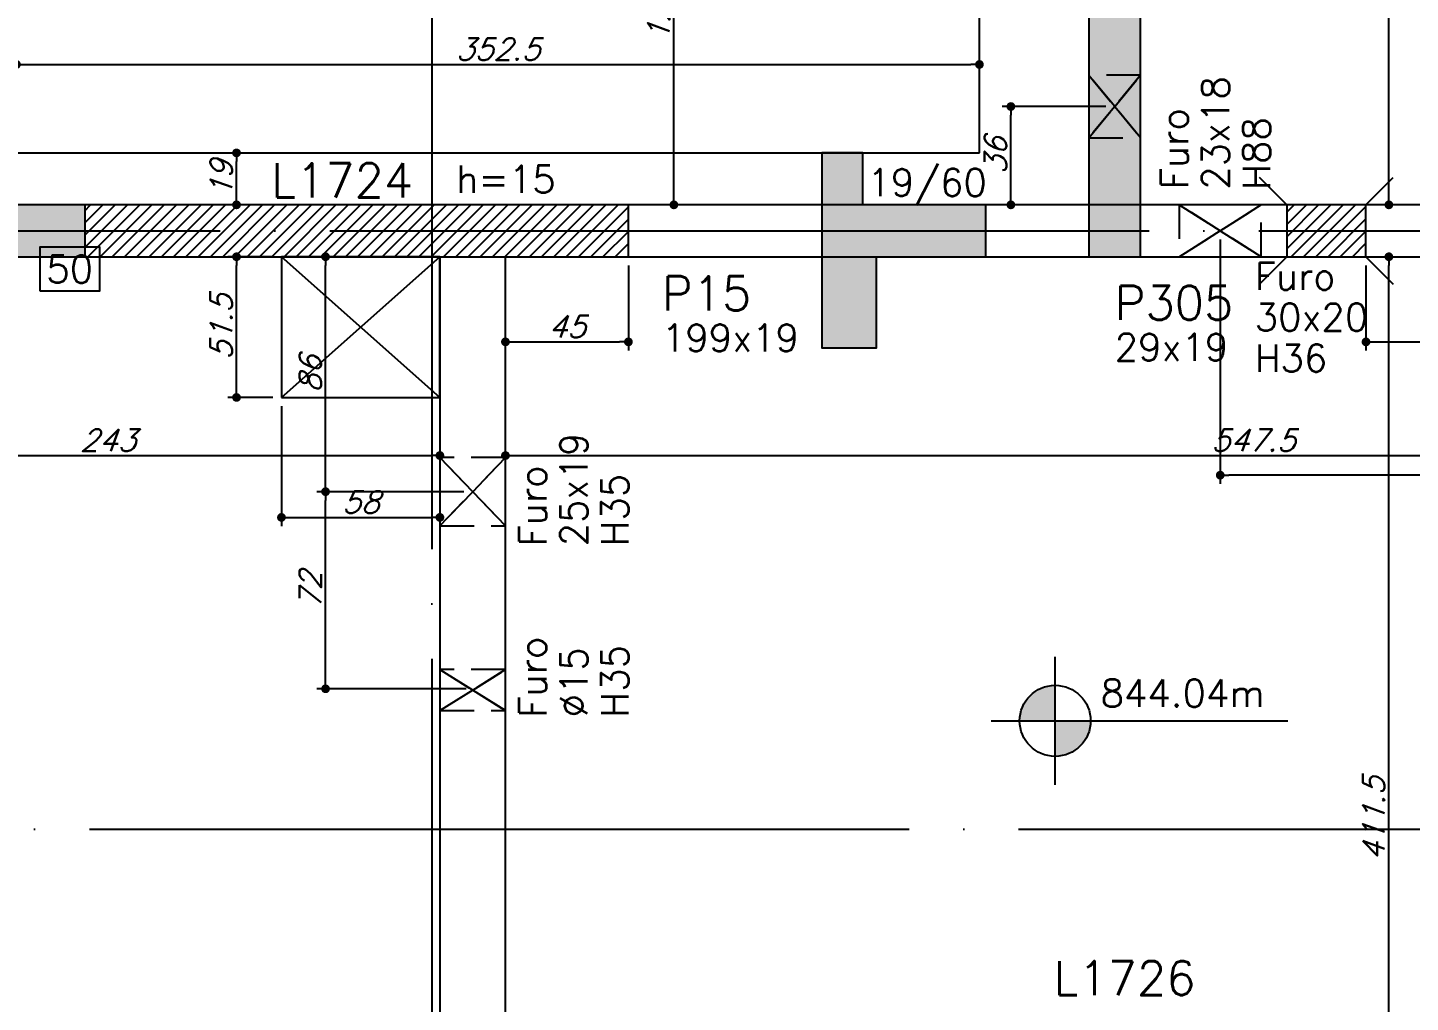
# Model space of a CAD drawing. Header units: millimetres. Extents: x -2368 to 4502, y -2283 to 2217.
# Drawn here: x -1238 to -732, y -78 to 278 of the extents above; entities that cross this region are included whole.
import ezdxf
from ezdxf.enums import TextEntityAlignment as Align

# ---------------------------------------------------------------- set-up
doc = ezdxf.new("R2010")
doc.units = ezdxf.units.MM
doc.header["$LTSCALE"] = 50
doc.linetypes.add('EIXO', pattern=[6.8, 6, -0.4, 0, -0.4])
doc.linetypes.add('HIDDEN', pattern=[0.375, 0.25, -0.125])
for name, color, linetype in [('242', 3, 'Continuous'), ('F-CORTE', 4, 'Continuous'), ('F-COTAS', 106, 'Continuous'), ('F-COTAS ANCORAGEM', 106, 'Continuous'), ('F-COTAS-FUROS VIGA', 50, 'Continuous'), ('F-DESNIVEL-1', 254, 'Continuous'), ('F-EIXO', 12, 'EIXO'), ('F-FURO-PAREDE', 2, 'HIDDEN'), ('F-FURO-PAREDE-TEXTOS', 2, 'Continuous'), ('F-LAJES', 3, 'Continuous'), ('F-LAJES-DIM', 2, 'Continuous'), ('F-LAJES-NOME', 4, 'Continuous'), ('F-NÍVEL-PLANTA', 2, 'Continuous'), ('F-PILARES-DIM', 172, 'Continuous'), ('F-PILARES-HACH', 174, 'Continuous'), ('F-PILARES-N', 170, 'Continuous'), ('F-PILARES-NASCE', 4, 'Continuous'), ('F-PILARES-NOME', 170, 'Continuous'), ('F-PILARES-S', 170, 'Continuous'), ('F-SOLIDO-CORTE', 71, 'Continuous'), ('F-TEXTO', 6, 'Continuous'), ('F-VIGAS', 3, 'Continuous'), ('F-VIGAS-DIM', 2, 'Continuous'), ('F-VÃO', 1, 'Continuous')]:
    doc.layers.add(name, color=color, linetype=linetype)
doc.styles.add('CP-TEXT-INCL', font='romans.shx', dxfattribs={"oblique": 20})
doc.styles.add('MCP', font='romans.shx')
doc.styles.add('ROMANS', font='romans.shx')
doc.dimstyles.new('CP-COTAS-50', dxfattribs={"dimscale": 0.64, "dimtxt": 12.5, "dimasz": 5, "dimexe": 5, "dimexo": 5, "dimgap": 2.5, "dimtad": 1, "dimdec": 1, "dimdsep": 46, "dimtxsty": 'CP-TEXT-INCL', "dimblk1": 'DOT', "dimblk2": 'DOT', "dimsah": 1, "dimcen": 9, "dimclrd": 256, "dimclre": 256, "dimclrt": 256, "dimadec": 0, "dimazin": 0, "dimtfac": 1, "dimtdec": 1, "dimtmove": 2, "dimatfit": 3, "dimldrblk": 'DOT', "dimfxl": 0, "dimtolj": 1, "dimarcsym": 0})

# ---------------------------------------------------------------- blocks, each defined once
blk = doc.blocks.new('*U5')
at = {"layer": 'F-VIGAS-DIM', "color": 1}
blk.add_lwpolyline([(0, 0), (22, 0), (22, 16), (0, 16)], close=True, dxfattribs=at)
at = {"layer": 'F-VIGAS-DIM', "style": 'MCP'}
blk.add_attdef('DIM', text='', height=10, dxfattribs=at).set_placement((11, 8), align=Align.MIDDLE_CENTER)
blk = doc.blocks.new('Nível - Planta')
at = {"layer": 'F-NÍVEL-PLANTA'}
h = blk.add_hatch(color=71, dxfattribs=at)
h.paths.add_polyline_path([(0, 0), (0, 0.26, 0.414214), (-0.26, 0)])
h.paths.add_polyline_path([(0.26, 0), (0, 0), (0, -0.26, 0.414214)])
for p, q in [((0, -0.469), (0, 0.469)), ((-0.469, 0), (1.704, 0))]:
    blk.add_line(p, q, dxfattribs=at)
blk.add_circle((0, 0), 0.26, dxfattribs=at)
at = {"layer": 'F-TEXTO', "color": 3, "style": 'MCP'}
blk.add_attdef('NÍVEL', (0.333, 0.102), '', height=0.2, dxfattribs=at)
blk = doc.blocks.new('*U14')
at = {"layer": 'F-EIXO'}
blk.add_line((0, 0), (4945.5, 0), dxfattribs=at)
at = {"layer": 'F-TEXTO', "style": 'ROMANS'}
blk.add_attdef('EIXO', text='', height=17.5, dxfattribs=at).set_placement((-28.21, 0), align=Align.MIDDLE_CENTER)
blk = doc.blocks.new('*U21')
at = {"layer": 'F-EIXO'}
blk.add_line((0, 0), (0, -2728.58), dxfattribs=at)
at = {"layer": 'F-TEXTO', "style": 'ROMANS'}
blk.add_attdef('EIXO', text='', height=17.5, rotation=360, dxfattribs=at).set_placement((0, 28.21), align=Align.MIDDLE_CENTER)
blk = doc.blocks.new('*U13')
at = {"layer": 'F-EIXO'}
blk.add_line((0, 0), (4857.5, 0), dxfattribs=at)
at = {"layer": 'F-TEXTO', "style": 'ROMANS'}
blk.add_attdef('EIXO', text='', height=17.5, dxfattribs=at).set_placement((-28.21, 0), align=Align.MIDDLE_CENTER)
blk = doc.blocks.new('_DOT')
at = {"color": 0, "linetype": 'ByBlock'}
blk.add_line((-0.5, 0), (-1, 0), dxfattribs=at)
at = {"color": 0, "linetype": 'ByBlock', "const_width": 0.5}
blk.add_lwpolyline([(-0.25, 0, 1), (0.25, 0, 1)], format="xyb", close=True, dxfattribs=at)
blk = doc.blocks.new('*D34')
at = {"layer": 'DEFPOINTS', "color": 0, "transparency": 16777216}
for p in [(-1330, 121.73), (-1087, 121.73), (-1087, 121.73)]:
    blk.add_point(p, dxfattribs=at)
at = {"layer": 'F-COTAS', "lineweight": -2, "transparency": 16777216}
blk.add_line((-1326.8, 121.73), (-1090.2, 121.73), dxfattribs=at)
at = {"layer": 'F-COTAS', "lineweight": -2, "transparency": 16777216, "xscale": 3.2, "yscale": 3.2, "zscale": 3.2, "rotation": 180}
blk.add_blockref('_DOT', (-1330, 121.73), dxfattribs=at)
at = {"layer": 'F-COTAS', "lineweight": -2, "transparency": 16777216, "xscale": 3.2, "yscale": 3.2, "zscale": 3.2}
blk.add_blockref('_DOT', (-1087, 121.73), dxfattribs=at)
at = {"layer": 'F-COTAS', "transparency": 16777216, "insert": (-1208.5, 127.33), "char_height": 8, "attachment_point": 5, "style": 'CP-TEXT-INCL'}
blk.add_mtext('\\A1;243', dxfattribs=at)
blk = doc.blocks.new('*D35')
at = {"layer": 'DEFPOINTS', "color": 0, "transparency": 16777216}
for p in [(-1063, 121.73), (-515.5, 121.73), (-515.5, 121.73)]:
    blk.add_point(p, dxfattribs=at)
at = {"layer": 'F-COTAS', "lineweight": -2, "transparency": 16777216}
blk.add_line((-1059.8, 121.73), (-518.7, 121.73), dxfattribs=at)
at = {"layer": 'F-COTAS', "lineweight": -2, "transparency": 16777216, "xscale": 3.2, "yscale": 3.2, "zscale": 3.2, "rotation": 180}
blk.add_blockref('_DOT', (-1063, 121.73), dxfattribs=at)
at = {"layer": 'F-COTAS', "lineweight": -2, "transparency": 16777216, "xscale": 3.2, "yscale": 3.2, "zscale": 3.2}
blk.add_blockref('_DOT', (-515.5, 121.73), dxfattribs=at)
at = {"layer": 'F-COTAS', "transparency": 16777216, "insert": (-789.25, 127.33), "char_height": 8, "attachment_point": 5, "style": 'CP-TEXT-INCL'}
blk.add_mtext('\\A1;547.5', dxfattribs=at)
blk = doc.blocks.new('*D77')
at = {"layer": 'DEFPOINTS', "color": 0, "transparency": 16777216}
for p in [(-739.62, 194.5), (-739.62, 194.5), (-739.62, -217)]:
    blk.add_point(p, dxfattribs=at)
at = {"layer": 'F-COTAS', "lineweight": -2, "transparency": 16777216}
blk.add_line((-739.62, -213.8), (-739.62, 191.3), dxfattribs=at)
at = {"layer": 'F-COTAS', "lineweight": -2, "transparency": 16777216, "xscale": 3.2, "yscale": 3.2, "zscale": 3.2}
for p, rotation in [((-739.62, 194.5), 90), ((-739.62, -217), 270)]:
    blk.add_blockref('_DOT', p, dxfattribs=dict(at, rotation=rotation))
at = {"layer": 'F-COTAS', "transparency": 16777216, "insert": (-745.22, -11.25), "char_height": 8, "attachment_point": 5, "rotation": 90, "style": 'CP-TEXT-INCL'}
blk.add_mtext('\\A1;411.5', dxfattribs=at)
blk = doc.blocks.new('*D78')
at = {"layer": 'DEFPOINTS', "color": 0, "transparency": 16777216}
for p in [(-739.62, 645.5), (-739.62, 645.5), (-739.62, 213.5)]:
    blk.add_point(p, dxfattribs=at)
at = {"layer": 'F-COTAS', "lineweight": -2, "transparency": 16777216}
blk.add_line((-739.62, 216.7), (-739.62, 642.3), dxfattribs=at)
at = {"layer": 'F-COTAS', "lineweight": -2, "transparency": 16777216, "xscale": 3.2, "yscale": 3.2, "zscale": 3.2}
for p, rotation in [((-739.62, 645.5), 90), ((-739.62, 213.5), 270)]:
    blk.add_blockref('_DOT', p, dxfattribs=dict(at, rotation=rotation))
at = {"layer": 'F-COTAS', "transparency": 16777216, "insert": (-745.22, 429.5), "char_height": 8, "attachment_point": 5, "rotation": 90, "style": 'CP-TEXT-INCL'}
blk.add_mtext('\\A1;432', dxfattribs=at)
blk = doc.blocks.new('*D174')
at = {"layer": 'DEFPOINTS', "color": 0, "transparency": 16777216}
for p in [(-1018, 194.5), (-1018, 163.34), (-1063, 152.41)]:
    blk.add_point(p, dxfattribs=at)
at = {"layer": 'F-COTAS', "lineweight": -2, "transparency": 16777216}
for p, q in [((-1018, 191.3), (-1018, 160.14)), ((-1063, 155.61), (-1063, 166.54)), ((-1059.8, 163.34), (-1021.2, 163.34))]:
    blk.add_line(p, q, dxfattribs=at)
at = {"layer": 'F-COTAS', "lineweight": -2, "transparency": 16777216, "xscale": 3.2, "yscale": 3.2, "zscale": 3.2, "rotation": 180}
blk.add_blockref('_DOT', (-1063, 163.34), dxfattribs=at)
at = {"layer": 'F-COTAS', "lineweight": -2, "transparency": 16777216, "xscale": 3.2, "yscale": 3.2, "zscale": 3.2}
blk.add_blockref('_DOT', (-1018, 163.34), dxfattribs=at)
at = {"layer": 'F-COTAS', "transparency": 16777216, "insert": (-1040.5, 168.94), "char_height": 8, "attachment_point": 5, "style": 'CP-TEXT-INCL'}
blk.add_mtext('\\A1;45', dxfattribs=at)
blk = doc.blocks.new('*D175')
at = {"layer": 'DEFPOINTS', "color": 0, "transparency": 16777216}
for p in [(-1145, 143), (-1087, 143), (-1087, 99.1)]:
    blk.add_point(p, dxfattribs=at)
at = {"layer": 'F-COTAS', "lineweight": -2, "transparency": 16777216}
for p, q in [((-1145, 139.8), (-1145, 95.9)), ((-1087, 139.8), (-1087, 95.9)), ((-1141.8, 99.1), (-1090.2, 99.1))]:
    blk.add_line(p, q, dxfattribs=at)
at = {"layer": 'F-COTAS', "lineweight": -2, "transparency": 16777216, "xscale": 3.2, "yscale": 3.2, "zscale": 3.2, "rotation": 180}
blk.add_blockref('_DOT', (-1145, 99.1), dxfattribs=at)
at = {"layer": 'F-COTAS', "lineweight": -2, "transparency": 16777216, "xscale": 3.2, "yscale": 3.2, "zscale": 3.2}
blk.add_blockref('_DOT', (-1087, 99.1), dxfattribs=at)
at = {"layer": 'F-COTAS', "transparency": 16777216, "insert": (-1116, 104.7), "char_height": 8, "attachment_point": 5, "style": 'CP-TEXT-INCL'}
blk.add_mtext('\\A1;58', dxfattribs=at)
blk = doc.blocks.new('*D176')
at = {"layer": 'DEFPOINTS', "color": 0, "transparency": 16777216}
for p in [(-1161.44, 194.5), (-1145, 194.5), (-1145, 143)]:
    blk.add_point(p, dxfattribs=at)
at = {"layer": 'F-COTAS', "lineweight": -2, "transparency": 16777216}
for p, q in [((-1148.2, 194.5), (-1164.64, 194.5)), ((-1161.44, 146.2), (-1161.44, 191.3)), ((-1148.2, 143), (-1164.64, 143))]:
    blk.add_line(p, q, dxfattribs=at)
at = {"layer": 'F-COTAS', "lineweight": -2, "transparency": 16777216, "xscale": 3.2, "yscale": 3.2, "zscale": 3.2}
for p, rotation in [((-1161.44, 194.5), 90), ((-1161.44, 143), 270)]:
    blk.add_blockref('_DOT', p, dxfattribs=dict(at, rotation=rotation))
at = {"layer": 'F-COTAS', "transparency": 16777216, "insert": (-1167.04, 168.75), "char_height": 8, "attachment_point": 5, "rotation": 90, "style": 'CP-TEXT-INCL'}
blk.add_mtext('\\A1;51.5', dxfattribs=at)
blk = doc.blocks.new('*D177')
at = {"layer": 'DEFPOINTS', "color": 0, "transparency": 16777216}
for p in [(-1161.44, 232.5), (-1161.44, 232.5), (-1161.44, 213.5)]:
    blk.add_point(p, dxfattribs=at)
at = {"layer": 'F-COTAS', "lineweight": -2, "transparency": 16777216}
blk.add_line((-1161.44, 216.7), (-1161.44, 229.3), dxfattribs=at)
at = {"layer": 'F-COTAS', "lineweight": -2, "transparency": 16777216, "xscale": 3.2, "yscale": 3.2, "zscale": 3.2}
for p, rotation in [((-1161.44, 232.5), 90), ((-1161.44, 213.5), 270)]:
    blk.add_blockref('_DOT', p, dxfattribs=dict(at, rotation=rotation))
at = {"layer": 'F-COTAS', "transparency": 16777216, "insert": (-1167.04, 223), "char_height": 8, "attachment_point": 5, "rotation": 90, "style": 'CP-TEXT-INCL'}
blk.add_mtext('\\A1;19', dxfattribs=at)
blk = doc.blocks.new('*D178')
at = {"layer": 'DEFPOINTS', "color": 0, "transparency": 16777216}
for p in [(-889.5, 264.87), (-889.5, 253.51), (-1242, 232.5)]:
    blk.add_point(p, dxfattribs=at)
at = {"layer": 'F-COTAS', "lineweight": -2, "transparency": 16777216}
for p, q in [((-1242, 235.7), (-1242, 268.07)), ((-1238.8, 264.87), (-892.7, 264.87)), ((-889.5, 256.71), (-889.5, 268.07))]:
    blk.add_line(p, q, dxfattribs=at)
at = {"layer": 'F-COTAS', "lineweight": -2, "transparency": 16777216, "xscale": 3.2, "yscale": 3.2, "zscale": 3.2, "rotation": 180}
blk.add_blockref('_DOT', (-1242, 264.87), dxfattribs=at)
at = {"layer": 'F-COTAS', "lineweight": -2, "transparency": 16777216, "xscale": 3.2, "yscale": 3.2, "zscale": 3.2}
blk.add_blockref('_DOT', (-889.5, 264.87), dxfattribs=at)
at = {"layer": 'F-COTAS', "transparency": 16777216, "insert": (-1065.75, 270.47), "char_height": 8, "attachment_point": 5, "style": 'CP-TEXT-INCL'}
blk.add_mtext('\\A1;352.5', dxfattribs=at)
blk = doc.blocks.new('*D242')
at = {"layer": 'DEFPOINTS', "color": 0, "transparency": 16777216}
for p in [(-1720.01, 1438), (-1200, 1438), (-1389, -579)]:
    blk.add_point(p, dxfattribs=at)
at = {"layer": 'F-COTAS', "lineweight": -2, "transparency": 16777216}
for p, q in [((-1203.2, 1438), (-1723.21, 1438)), ((-1720.01, -575.8), (-1720.01, 1434.8)), ((-1392.2, -579), (-1723.21, -579))]:
    blk.add_line(p, q, dxfattribs=at)
at = {"layer": 'F-COTAS', "lineweight": -2, "transparency": 16777216, "xscale": 3.2, "yscale": 3.2, "zscale": 3.2}
for p, rotation in [((-1720.01, 1438), 90), ((-1720.01, -579), 270)]:
    blk.add_blockref('_DOT', p, dxfattribs=dict(at, rotation=rotation))
at = {"layer": 'F-COTAS', "transparency": 16777216, "insert": (-1725.61, 429.5), "char_height": 8, "attachment_point": 5, "rotation": 90, "style": 'CP-TEXT-INCL'}
blk.add_mtext('\\A1;2017', dxfattribs=at)
blk = doc.blocks.new('*D266')
at = {"layer": 'DEFPOINTS', "color": 0, "transparency": 16777216}
for p in [(-748, 194.5), (-515.5, 182), (-515.5, 163.34)]:
    blk.add_point(p, dxfattribs=at)
at = {"layer": 'F-COTAS', "lineweight": -2, "transparency": 16777216}
for p, q in [((-748, 191.3), (-748, 160.14)), ((-515.5, 178.8), (-515.5, 160.14)), ((-744.8, 163.34), (-518.7, 163.34))]:
    blk.add_line(p, q, dxfattribs=at)
at = {"layer": 'F-COTAS', "lineweight": -2, "transparency": 16777216, "xscale": 3.2, "yscale": 3.2, "zscale": 3.2, "rotation": 180}
blk.add_blockref('_DOT', (-748, 163.34), dxfattribs=at)
at = {"layer": 'F-COTAS', "lineweight": -2, "transparency": 16777216, "xscale": 3.2, "yscale": 3.2, "zscale": 3.2}
blk.add_blockref('_DOT', (-515.5, 163.34), dxfattribs=at)
at = {"layer": 'F-COTAS', "transparency": 16777216, "insert": (-631.75, 168.94), "char_height": 8, "attachment_point": 5, "style": 'CP-TEXT-INCL'}
blk.add_mtext('\\A1;232.5', dxfattribs=at)
blk = doc.blocks.new('*D436')
at = {"layer": 'DEFPOINTS', "color": 0, "linetype": 'Continuous', "transparency": 16777216}
for p in [(-1128.85, 194.5), (-1097.71, 194.5), (-1075, 108.51)]:
    blk.add_point(p, dxfattribs=at)
at = {"layer": 'F-COTAS-FUROS VIGA', "linetype": 'Continuous', "lineweight": -2, "transparency": 16777216}
for p, q in [((-1100.91, 194.5), (-1132.05, 194.5)), ((-1128.85, 111.71), (-1128.85, 191.3)), ((-1078.2, 108.51), (-1132.05, 108.51))]:
    blk.add_line(p, q, dxfattribs=at)
at = {"layer": 'F-COTAS-FUROS VIGA', "linetype": 'Continuous', "lineweight": -2, "transparency": 16777216, "xscale": 3.2, "yscale": 3.2, "zscale": 3.2}
for p, rotation in [((-1128.85, 194.5), 90), ((-1128.85, 108.51), 270)]:
    blk.add_blockref('_DOT', p, dxfattribs=dict(at, rotation=rotation))
at = {"layer": 'F-COTAS-FUROS VIGA', "linetype": 'Continuous', "transparency": 16777216, "insert": (-1134.45, 151.5), "char_height": 8, "attachment_point": 5, "rotation": 90, "style": 'CP-TEXT-INCL'}
blk.add_mtext('\\A1;86', dxfattribs=at)
blk = doc.blocks.new('*D437')
at = {"layer": 'DEFPOINTS', "color": 0, "linetype": 'Continuous', "transparency": 16777216}
for p in [(-1128.85, 108.51), (-1075, 108.51), (-1074.19, 36.37)]:
    blk.add_point(p, dxfattribs=at)
at = {"layer": 'F-COTAS-FUROS VIGA', "linetype": 'Continuous', "lineweight": -2, "transparency": 16777216}
for p, q in [((-1078.2, 108.51), (-1132.05, 108.51)), ((-1128.85, 39.57), (-1128.85, 105.31)), ((-1077.39, 36.37), (-1132.05, 36.37))]:
    blk.add_line(p, q, dxfattribs=at)
at = {"layer": 'F-COTAS-FUROS VIGA', "linetype": 'Continuous', "lineweight": -2, "transparency": 16777216, "xscale": 3.2, "yscale": 3.2, "zscale": 3.2}
for p, rotation in [((-1128.85, 108.51), 90), ((-1128.85, 36.37), 270)]:
    blk.add_blockref('_DOT', p, dxfattribs=dict(at, rotation=rotation))
at = {"layer": 'F-COTAS-FUROS VIGA', "linetype": 'Continuous', "transparency": 16777216, "insert": (-1134.45, 72.44), "char_height": 8, "attachment_point": 5, "rotation": 90, "style": 'CP-TEXT-INCL'}
blk.add_mtext('\\A1;72', dxfattribs=at)
blk = doc.blocks.new('*D440')
at = {"layer": 'DEFPOINTS', "color": 0, "linetype": 'Continuous', "transparency": 16777216}
for p in [(-801.35, 204), (-630.67, 204), (-801.35, 114.55)]:
    blk.add_point(p, dxfattribs=at)
at = {"layer": 'F-COTAS-FUROS VIGA', "linetype": 'Continuous', "lineweight": -2, "transparency": 16777216}
for p, q in [((-801.35, 200.8), (-801.35, 111.35)), ((-630.67, 200.8), (-630.67, 111.35)), ((-633.87, 114.55), (-798.15, 114.55))]:
    blk.add_line(p, q, dxfattribs=at)
at = {"layer": 'F-COTAS-FUROS VIGA', "linetype": 'Continuous', "lineweight": -2, "transparency": 16777216, "xscale": 3.2, "yscale": 3.2, "zscale": 3.2, "rotation": 180}
blk.add_blockref('_DOT', (-801.35, 114.55), dxfattribs=at)
at = {"layer": 'F-COTAS-FUROS VIGA', "linetype": 'Continuous', "lineweight": -2, "transparency": 16777216, "xscale": 3.2, "yscale": 3.2, "zscale": 3.2}
blk.add_blockref('_DOT', (-630.67, 114.55), dxfattribs=at)
at = {"layer": 'F-COTAS-FUROS VIGA', "linetype": 'Continuous', "transparency": 16777216, "insert": (-716.01, 120.15), "char_height": 8, "attachment_point": 5, "style": 'CP-TEXT-INCL'}
blk.add_mtext('\\A1;171', dxfattribs=at)
blk = doc.blocks.new('*D405')
at = {"layer": 'DEFPOINTS', "color": 0, "linetype": 'Continuous', "transparency": 16777216}
for p in [(-877.99, 249.48), (-840, 249.48), (-867.54, 213.5)]:
    blk.add_point(p, dxfattribs=at)
at = {"layer": 'F-COTAS-FUROS VIGA', "linetype": 'Continuous', "lineweight": -2, "transparency": 16777216}
for p, q in [((-843.2, 249.48), (-881.19, 249.48)), ((-877.99, 216.7), (-877.99, 246.28)), ((-870.74, 213.5), (-881.19, 213.5))]:
    blk.add_line(p, q, dxfattribs=at)
at = {"layer": 'F-COTAS-FUROS VIGA', "linetype": 'Continuous', "lineweight": -2, "transparency": 16777216, "xscale": 3.2, "yscale": 3.2, "zscale": 3.2}
for p, rotation in [((-877.99, 249.48), 90), ((-877.99, 213.5), 270)]:
    blk.add_blockref('_DOT', p, dxfattribs=dict(at, rotation=rotation))
at = {"layer": 'F-COTAS-FUROS VIGA', "linetype": 'Continuous', "transparency": 16777216, "insert": (-883.59, 231.49), "char_height": 8, "attachment_point": 5, "rotation": 90, "style": 'CP-TEXT-INCL'}
blk.add_mtext('\\A1;36', dxfattribs=at)
blk = doc.blocks.new('*D509')
at = {"layer": 'DEFPOINTS', "color": 0, "transparency": 16777216}
for p in [(-1001.34, 335), (-820.5, 335), (-954.45, 213.5)]:
    blk.add_point(p, dxfattribs=at)
at = {"layer": 'F-COTAS ANCORAGEM', "lineweight": -2, "transparency": 16777216}
for p, q in [((-823.7, 335), (-1004.54, 335)), ((-1001.34, 216.7), (-1001.34, 331.8)), ((-957.65, 213.5), (-1004.54, 213.5))]:
    blk.add_line(p, q, dxfattribs=at)
at = {"layer": 'F-COTAS ANCORAGEM', "lineweight": -2, "transparency": 16777216, "xscale": 3.2, "yscale": 3.2, "zscale": 3.2}
for p, rotation in [((-1001.34, 335), 90), ((-1001.34, 213.5), 270)]:
    blk.add_blockref('_DOT', p, dxfattribs=dict(at, rotation=rotation))
at = {"layer": 'F-COTAS ANCORAGEM', "transparency": 16777216, "insert": (-1006.94, 283.63), "char_height": 8, "attachment_point": 5, "rotation": 90, "style": 'CP-TEXT-INCL'}
blk.add_mtext('\\A1;121', dxfattribs=at)

msp = doc.modelspace()

# ---------------------------------------------------------------- hatches: boundary and pattern name
at = {"layer": 'F-PILARES-HACH', "linetype": 'Continuous'}
h = msp.add_hatch(dxfattribs=at)
h.set_pattern_fill('ANSI31', color=256, style=0)
h.set_pattern_definition([(45, (0, 10000), (-2.245064, 2.245064), [])])
h.paths.add_polyline_path([(-1217, 194.5), (-1018, 194.5), (-1018, 213.5), (-1217, 213.5)], flags=16)
h = msp.add_hatch(dxfattribs=at)
h.set_pattern_fill('ANSI31', color=256, style=0)
h.paths.add_polyline_path([(-777, 194.5), (-748, 194.5), (-748, 213.5), (-777, 213.5)], flags=16)
at = {"layer": 'F-SOLIDO-CORTE', "linetype": 'Continuous'}
msp.add_hatch(color=256, dxfattribs=at).paths.add_polyline_path([(-887.171, 194.5), (-887.171, 213.5), (-932.171, 213.5), (-932.171, 232.5), (-947.171, 232.5), (-947.171, 194.5), (-947.171, 161.15), (-927.171, 161.15), (-927.171, 194.5)], flags=16)

# ---------------------------------------------------------------- linework, layer by layer
at = {"layer": '242', "linetype": 'Continuous'}
msp.add_line((-762.5, 204), (-762.5, 204), dxfattribs=at)
at = {"layer": 'F-CORTE', "linetype": 'Continuous'}
msp.add_lwpolyline([(-927.171, 161.15), (-927.171, 194.5), (-887.171, 194.5), (-887.171, 213.5), (-932.171, 213.5), (-932.171, 232.5), (-947.171, 232.5), (-947.171, 194.5), (-947.171, 161.15)], dxfattribs=at)
at = {"layer": 'F-DESNIVEL-1', "linetype": 'Continuous'}
for points in [[(-830.5, 213.5), (-830.5, 645.4), (-849.5, 645.4)], [(-830.5, 213.5), (-849.5, 645.4), (-849.5, 213.5)], [(-1330, 194.5), (-1217.1, 194.5), (-1217.1, 213.5)], [(-1330, 194.5), (-1217.1, 213.5), (-1330, 213.5)], [(-830.5, 213.5), (-849.5, 213.5), (-830.5, 213.5)]]:
    msp.add_solid(points, dxfattribs=at)
at = {"layer": 'F-DESNIVEL-1'}
msp.add_solid([(-849.5, 194.5), (-849.5, 213.5), (-830.5, 194.5), (-830.5, 213.5)], dxfattribs=at)
at = {"layer": 'F-FURO-PAREDE'}
for points in [[(-840, 249.482), (-830.5, 237.963), (-830.5, 260.963), (-840, 249.482), (-830.5, 260.963), (-849.5, 260.963), (-840, 249.482), (-849.5, 260.963), (-849.5, 237.963), (-840, 249.482), (-849.5, 237.963), (-830.5, 237.963), (-840, 249.482)], [(-801.348, 204), (-816.348, 194.5), (-786.348, 194.5), (-801.348, 204), (-786.348, 194.5), (-786.348, 213.5), (-801.348, 204), (-786.348, 213.5), (-816.348, 213.5), (-801.348, 204), (-816.348, 213.5), (-816.348, 194.5), (-801.348, 204)], [(-1075, 108.507), (-1063, 96.007), (-1063, 121.007), (-1075, 108.507), (-1063, 121.007), (-1087, 121.007), (-1075, 108.507), (-1087, 121.007), (-1087, 96.007), (-1075, 108.507), (-1087, 96.007), (-1063, 96.007), (-1075, 108.507)], [(-1075, 35.868), (-1063, 28.368), (-1063, 43.368), (-1075, 35.868), (-1063, 43.368), (-1087, 43.368), (-1075, 35.868), (-1087, 43.368), (-1087, 28.368), (-1075, 35.868), (-1087, 28.368), (-1063, 28.368), (-1075, 35.868)]]:
    msp.add_lwpolyline(points, dxfattribs=at)
at = {"layer": 'F-LAJES', "linetype": 'Continuous'}
for p, q in [((-889.5, 232.5), (-889.5, 645.5)), ((-1242, 232.5), (-889.5, 232.5))]:
    msp.add_line(p, q, dxfattribs=at)
msp.add_lwpolyline([(-1145, 143), (-1087, 143), (-1087, 194.5), (-1145, 194.5), (-1145, 143)], dxfattribs=at)
at = {"layer": 'F-PILARES-N', "linetype": 'Continuous'}
msp.add_lwpolyline([(-777, 194.5), (-748, 194.5), (-748, 213.5), (-777, 213.5), (-777, 194.5)], dxfattribs=at)
at = {"layer": 'F-PILARES-NASCE', "linetype": 'Continuous'}
for p, q in [((-777, 213.5), (-787, 223.5)), ((-748, 213.5), (-738, 223.5)), ((-777, 194.5), (-787, 184.5)), ((-748, 194.5), (-738, 184.5))]:
    msp.add_line(p, q, dxfattribs=at)
at = {"layer": 'F-PILARES-S', "linetype": 'Continuous'}
msp.add_lwpolyline([(-1217, 194.5), (-1018, 194.5), (-1018, 213.5), (-1217, 213.5), (-1217, 194.5)], dxfattribs=at)
at = {"layer": 'F-SOLIDO-CORTE'}
msp.add_lwpolyline([(-887.171, 194.5), (-887.171, 213.5), (-932.171, 213.5), (-932.171, 232.5), (-947.171, 232.5), (-947.171, 194.5), (-947.171, 161.15), (-927.171, 161.15), (-927.171, 194.5), (-887.171, 194.5)], dxfattribs=at)
at = {"layer": 'F-VIGAS'}
for points in [[(-849.5, 645.5), (-849.5, 194.5)], [(-830.5, 194.5), (-830.5, 645.5)], [(-1217, 213.5), (-1349, 213.5)], [(-849.5, 213.5), (-1018, 213.5)], [(-830.5, 213.5), (-849.5, 213.5)], [(-515.5, 213.5), (-830.5, 213.5)], [(-1349, 194.5), (-1217, 194.5)], [(-1087, 194.5), (-1087, -450)], [(-1063, -475), (-1063, 194.5)], [(-1018, 194.5), (-840, 194.5)], [(-840, 194.5), (-515.5, 194.5)]]:
    msp.add_lwpolyline(points, dxfattribs=at)
at = {"layer": 'F-VÃO', "linetype": 'Continuous'}
for p, q in [((-1145, 143), (-1087, 194.5)), ((-1087, 143), (-1145, 194.5))]:
    msp.add_line(p, q, dxfattribs=at)

# ---------------------------------------------------------------- block references
at = {"layer": 'F-EIXO', "linetype": 'Continuous'}
for name, p in [('*U21', (-1090, 1747.82)), ('*U13', (-1807.517, 204)), ('*U14', (-1895.471, -15))]:
    msp.add_blockref(name, p, dxfattribs=at)
at = {"layer": 'F-NÍVEL-PLANTA', "linetype": 'Continuous', "xscale": 50, "yscale": 50, "zscale": 50}
msp.add_blockref('Nível - Planta', (-861.79, 24.638), dxfattribs=at).add_auto_attribs({'NÍVEL': '844.04m'})
at = {"layer": 'F-VIGAS-DIM', "linetype": 'Continuous'}
msp.add_blockref('*U5', (-1233.5, 182), dxfattribs=at).add_auto_attribs({'DIM': '50'})

# ---------------------------------------------------------------- texts
at = {"layer": 'F-FURO-PAREDE-TEXTOS', "linetype": 'Continuous', "style": 'MCP'}
for s, p in [('23x18', (-798.099, 219.034)), ('Furo', (-813.099, 219.278)), ('H88', (-783.099, 219.034)), ('25x19', (-1033, 88.507)), ('Furo', (-1048, 88.507)), ('H35', (-1018, 88.507)), ('Furo', (-1048, 25.868)), ('H35', (-1018, 25.868)), ('%%c15', (-1033, 25.868))]:
    msp.add_text(s, height=10, rotation=90, dxfattribs=at).set_placement(p)
for s, p in [('Furo', (-788.748, 182.409)), ('30x20', (-788.748, 167.409)), ('H36', (-788.748, 152.409))]:
    msp.add_text(s, height=10, dxfattribs=at).set_placement(p)
at = {"layer": 'F-LAJES-DIM', "linetype": 'Continuous', "style": 'MCP'}
msp.add_text('h=15', height=10, dxfattribs=at).set_placement((-1081.07, 217.854))
at = {"layer": 'F-LAJES-NOME', "linetype": 'Continuous', "style": 'MCP'}
for s, p in [('L1724', (-1148.758, 216.228)), ('L1726', (-862.391, -75.775))]:
    msp.add_text(s, height=12.5, dxfattribs=at).set_placement(p)
at = {"layer": 'F-PILARES-DIM', "linetype": 'Continuous', "style": 'MCP'}
for s, p in [('199x19', (-1005.711, 159.843)), ('29x19', (-839.975, 156.388))]:
    msp.add_text(s, height=10, dxfattribs=at).set_placement(p)
at = {"layer": 'F-PILARES-NOME', "linetype": 'Continuous', "style": 'MCP'}
for s, p in [('P15', (-1005.711, 174.843)), ('P305', (-839.975, 171.388))]:
    msp.add_text(s, height=12.5, dxfattribs=at).set_placement(p)
at = {"layer": 'F-VIGAS-DIM', "linetype": 'Continuous', "style": 'MCP'}
msp.add_text('19/60', height=10, dxfattribs=at).set_placement((-930.5, 216.625))

# ---------------------------------------------------------------- dimensions: what is measured, and where the dimension line sits
at = {"layer": 'F-COTAS'}
for base, p1, p2, angle, picture, middle in [((-1720.011, 1438), (-1389, -579), (-1200, 1438), 90, '*D242', (-1725.611, 429.5)), ((-739.62, 645.5), (-739.62, 213.5), (-739.62, 645.5), 270, '*D78', (-745.22, 429.5)), ((-1161.439, 232.5), (-1161.439, 213.5), (-1161.439, 232.5), 90, '*D177', (-1167.039, 223)), ((-1161.439, 194.5), (-1145, 143), (-1145, 194.5), 90, '*D176', (-1167.039, 168.75)), ((-739.62, 194.5), (-739.62, -217), (-739.62, 194.5), 270, '*D77', (-745.22, -11.25)), ((-1087, 121.73), (-1330, 121.73), (-1087, 121.73), 180, '*D34', (-1208.5, 127.33)), ((-515.5, 121.73), (-1063, 121.73), (-515.5, 121.73), 180, '*D35', (-789.25, 127.33))]:
    dim = msp.add_linear_dim(base=base, p1=p1, p2=p2, angle=angle, dimstyle='CP-COTAS-50', dxfattribs=at)
    dim.commit()
    dim.dimension.update_dxf_attribs({"geometry": picture, "text_midpoint": middle})
for base, p1, p2, picture, middle in [((-889.5, 264.867), (-1242, 232.5), (-889.5, 253.507), '*D178', (-1065.75, 270.467)), ((-1018, 163.337), (-1063, 152.413), (-1018, 194.5), '*D174', (-1040.5, 168.937)), ((-515.5, 163.337), (-748, 194.5), (-515.5, 181.999), '*D266', (-631.75, 168.937)), ((-1087, 99.104), (-1145, 143), (-1087, 143), '*D175', (-1116, 104.704))]:
    dim = msp.add_linear_dim(base=base, p1=p1, p2=p2, dimstyle='CP-COTAS-50', dxfattribs=at)
    dim.commit()
    dim.dimension.update_dxf_attribs({"geometry": picture, "text_midpoint": middle})
at = {"layer": 'F-COTAS ANCORAGEM'}
dim = msp.add_linear_dim(base=(-1001.338096569, 335), p1=(-954.448014285, 213.5), p2=(-820.5, 335), angle=90, dimstyle='CP-COTAS-50', override={"dimdec": 0, "dimfxl": 7.5}, dxfattribs=at)
dim.commit()
dim.dimension.update_dxf_attribs({"geometry": '*D509', "text_midpoint": (-1006.938096569, 283.628667718), "dimtype": 160})
at = {"layer": 'F-COTAS-FUROS VIGA', "linetype": 'Continuous'}
for base, p1, p2, picture, middle in [((-877.99, 249.482), (-867.545, 213.5), (-840, 249.482), '*D405', (-883.59, 231.491)), ((-1128.851, 194.5), (-1075, 108.507), (-1097.713, 194.5), '*D436', (-1134.451, 151.504)), ((-1128.851, 108.507), (-1074.192, 36.373), (-1075, 108.507), '*D437', (-1134.451, 72.44))]:
    dim = msp.add_linear_dim(base=base, p1=p1, p2=p2, angle=90, dimstyle='CP-COTAS-50', override={"dimdec": 0, "dimfxl": 7.5}, dxfattribs=at)
    dim.commit()
    dim.dimension.update_dxf_attribs({"geometry": picture, "text_midpoint": middle})
dim = msp.add_linear_dim(base=(-801.348, 114.553), p1=(-630.666, 204), p2=(-801.348, 204), dimstyle='CP-COTAS-50', override={"dimdec": 0, "dimfxl": 7.5}, dxfattribs=at)
dim.commit()
dim.dimension.update_dxf_attribs({"geometry": '*D440', "text_midpoint": (-716.007, 120.153)})

doc.saveas('drawing.dxf')
